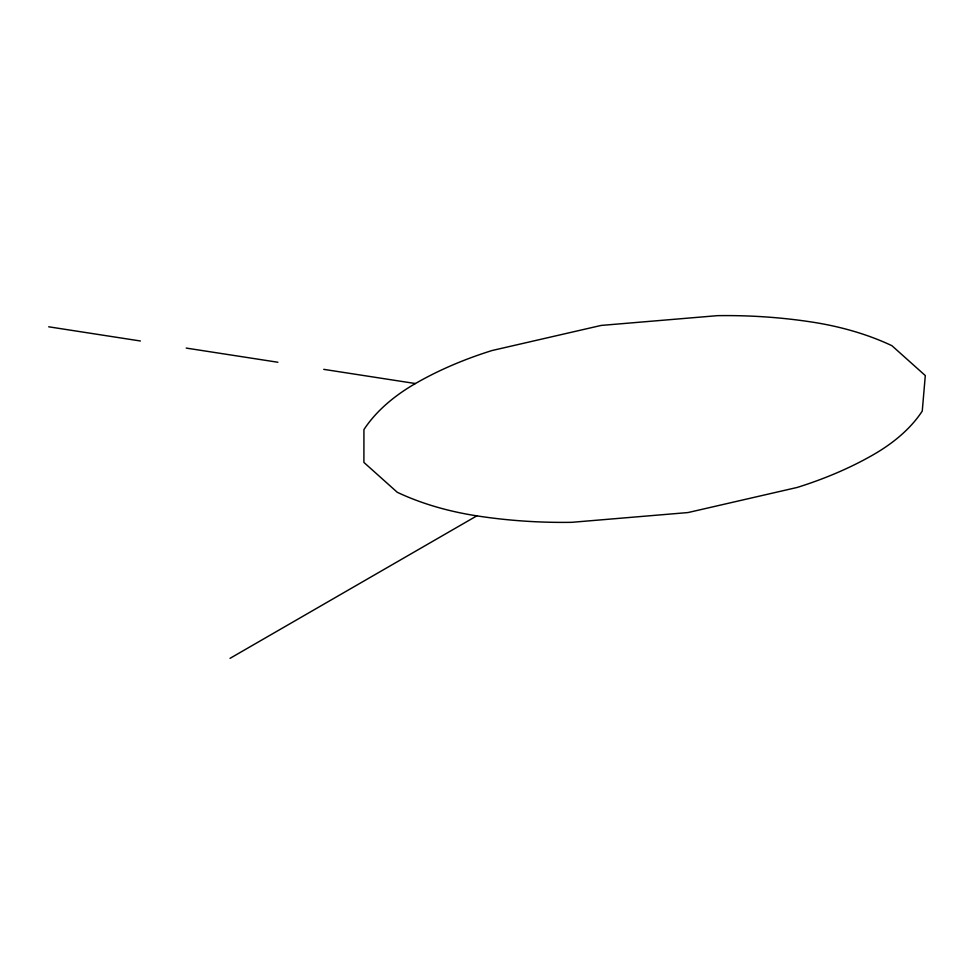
<?xml version="1.0" encoding="UTF-8"?>
<svg xmlns="http://www.w3.org/2000/svg" width="974" height="974" viewBox="0 0 974 974"><rect width="100%" height="100%" fill="white"/><g stroke="black" fill="none" stroke-linecap="round" stroke-linejoin="round"><path stroke-width="1.46" d="M230.034 658.339L476.822 515.855A332.085 191.72 0 0 0 571.75 522.32L688.021 512.555L797.17 487.45A332.085 191.72 0 0 0 873.788 454.444A212.04 122.42 0 0 0 922.256 411.065L925.3 375.562L891.916 345.697A212.04 122.42 0 0 0 812.377 322.126A332.085 191.72 0 0 0 717.448 315.661L601.177 325.426L492.028 350.53A332.085 191.72 0 0 0 415.411 383.537A225.14 129.98 0 0 0 363.935 429.595L363.899 462.419L397.27 492.284A212.04 122.42 0 0 0 476.822 515.855M48.7 326.801L140.378 340.985M186.217 348.083L277.894 362.255M323.733 369.353L415.411 383.537"/></g></svg>
